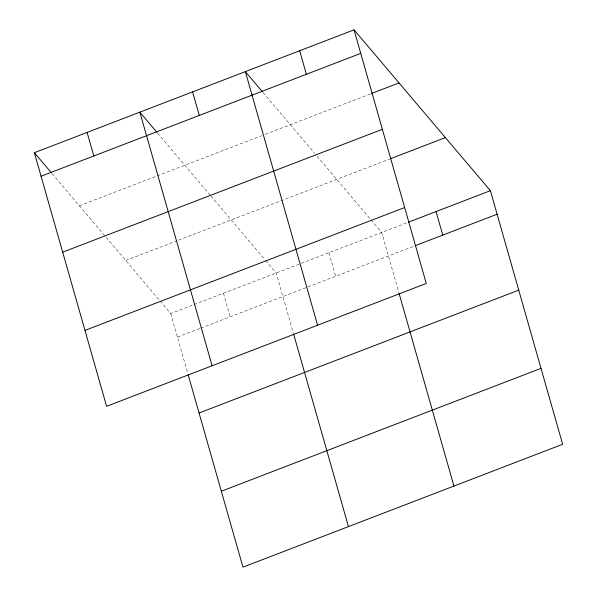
<?xml version="1.0" encoding="UTF-8"?>
<svg xmlns="http://www.w3.org/2000/svg" width="597" height="597" viewBox="0 0 597 597"><rect width="100%" height="100%" fill="white"/><g stroke="black" fill="none" stroke-linecap="round" stroke-linejoin="round"><path stroke-width="0.45" stroke-dasharray="2.98 2.24" d="M79.356 205.786L156.317 176.205M157.183 175.876L261.807 135.661M265.269 134.332L370.565 93.863M125.721 260.471L176.742 240.86M178.473 240.195L391.057 158.496M160.063 300.97L170.727 313.544L193.204 304.903M194.07 304.567L407.587 222.509M177.428 337.081L199.913 328.44M200.779 328.104L414.296 246.046M263.105 92.572L314.716 153.444M317.097 156.242L370.461 219.189M371.05 219.883L381.707 232.457L398.848 292.612M157.615 133.116L210.413 195.391M211.01 196.085L264.964 259.732M265.561 260.426L276.217 273.001L293.351 333.156M52.126 173.66L105.512 236.628M106.109 237.33L159.474 300.276M328.962 252.725L335.671 276.262M223.472 293.269L230.173 316.806M170.727 313.544L187.861 373.7"/><path stroke-width="0.9" d="M354.036 29.85L426.273 283.456L106.602 406.318L34.357 152.713L354.036 29.85L490.398 190.682L562.643 444.287L242.964 567.15L188.115 374.595M41.066 176.242L360.737 53.387M371.431 93.535L399.035 82.923M62.692 252.165L382.364 129.31M391.057 158.496L445.399 137.608M84.975 330.395L404.647 207.532M408.452 222.181L490.398 190.682M415.154 245.71L497.107 214.219M199.055 413.005L518.733 290.142M221.338 491.227L541.016 368.364M262.516 91.878L245.345 71.625L317.589 325.231M157.026 132.422L139.855 112.169L212.092 365.774M34.357 152.713L51.529 172.958M436.056 211.569L442.758 235.106M399.102 293.508L453.951 486.062M299.687 50.738L306.395 74.274M293.605 334.051L348.461 526.606M192.6 91.893L199.301 115.43M87.102 132.437L93.811 155.974"/></g></svg>
